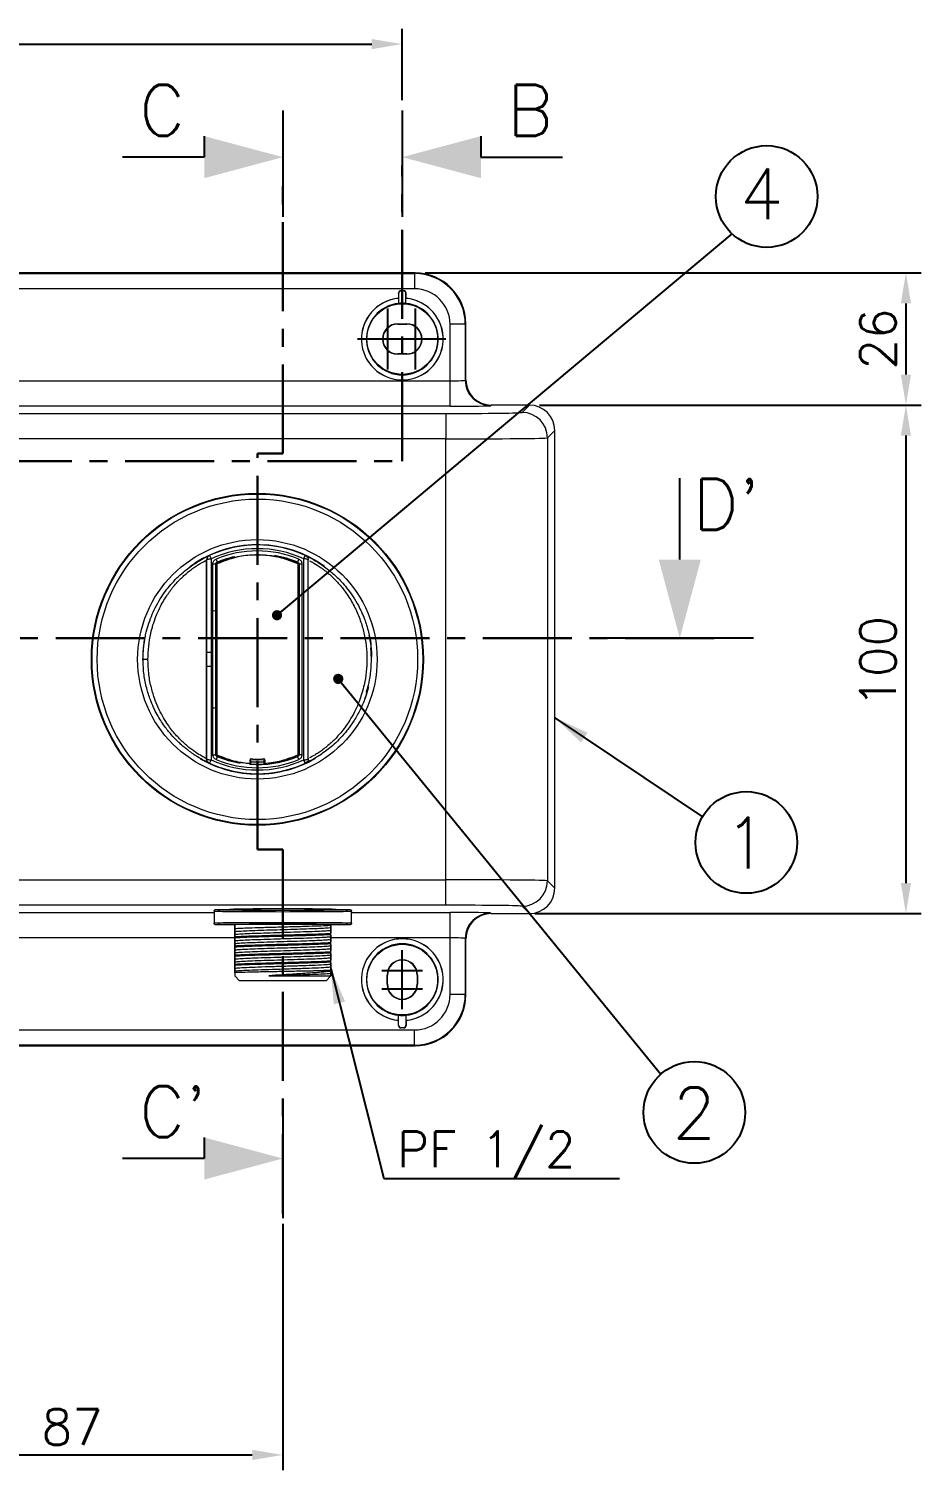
# Model space of a CAD drawing. Extents: x 14808 to 20058, y -13198 to -11680.
# Drawn here: x 18650.9 to 18738.7, y -12951.8 to -12810 of the extents above; entities that cross this region are included whole.
import ezdxf

# ---------------------------------------------------------------- set-up
doc = ezdxf.new("R2010")
doc.units = 0
doc.header["$LTSCALE"] = 7
doc.header["$MEASUREMENT"] = 0
doc.linetypes.add('CENTER', pattern=[2, 1.25, -0.25, 0.25, -0.25])
doc.linetypes.add('PHANTOM', pattern=[2.5, 1.25, -0.25, 0.25, -0.25, 0.25, -0.25])
doc.layers.get('0').update_dxf_attribs({"color": 2, "linetype": 'CONTINUOUS'})
for name, color, linetype in [('CL', 1, 'CENTER'), ('D', 2, 'CONTINUOUS'), ('DWG', 7, 'CONTINUOUS'), ('TXT', 4, 'CONTINUOUS')]:
    doc.layers.add(name, color=color, linetype=linetype)
doc.styles.add('GHS', font='romans', dxfattribs={"bigfont": 'ghs'})
doc.dimstyles.new('STANDARD$7', dxfattribs={"dimtxt": 3.5, "dimasz": 3, "dimexe": 1, "dimexo": 0.0625, "dimgap": 1, "dimtad": 1, "dimdec": 4, "dimzin": 0, "dimdsep": 46, "dimtxsty": 'GHS', "dimcen": 1, "dimclrt": 2, "dimadec": 0, "dimazin": 0, "dimtfac": 1, "dimtdec": 4, "dimtofl": 0, "dimtmove": 0, "dimatfit": 3, "dimfxl": 1, "dimtolj": 1, "dimtzin": 0, "dimarcsym": 0})

# ---------------------------------------------------------------- blocks, each defined once
blk = doc.blocks.new('A$C28CA061E')
at = {"color": 7, "linetype": 'Continuous', "lineweight": 15}
for p, q in [((105.625, 40.481), (70.149, 40.481)), ((70.157, 40.454), (105.599, 40.454)), ((105.599, 40.454), (105.625, 40.481)), ((105.599, 40.454), (105.599, 39.704)), ((105.599, 39.704), (70.157, 39.704)), ((104.813, 39.481), (104.813, 39.234)), ((104.821, 39.472), (104.813, 39.481)), ((104.818, 39.231), (104.818, 38.984)), ((104.821, 38.981), (104.818, 38.984)), ((104.821, 39.472), (104.821, 38.981)), ((105.063, 39.606), (104.937, 39.606)), ((104.937, 39.606), (104.946, 39.597)), ((105.054, 39.597), (104.946, 39.597)), ((105.054, 39.597), (105.063, 39.606)), ((105.188, 39.481), (105.179, 39.472)), ((105.179, 38.981), (105.179, 39.472)), ((105.182, 38.984), (105.179, 38.981)), ((105.182, 38.984), (105.182, 39.231)), ((105.188, 39.234), (105.188, 39.481)), ((104.775, 37.981), (105.225, 37.981)), ((104.775, 37.963), (104.775, 37.981)), ((104.775, 37.963), (105.225, 37.963)), ((105.225, 37.963), (105.225, 37.981)), ((107.349, 35.178), (107.349, 37.955)), ((108.099, 37.955), (107.349, 37.955)), ((108.125, 37.981), (108.099, 37.955)), ((108.099, 37.955), (108.099, 35.204)), ((108.125, 35.231), (108.125, 37.981)), ((104.775, 36.498), (104.775, 36.481)), ((105.225, 36.498), (104.775, 36.498)), ((105.225, 36.481), (104.775, 36.481)), ((105.225, 36.498), (105.225, 36.481)), ((70.28, 35.178), (107.349, 35.178)), ((107.349, 33.929), (107.349, 35.178)), ((108.099, 35.204), (108.125, 35.231)), ((107.349, 33.929), (70.28, 33.929)), ((70.388, 33.571), (107.14, 33.571)), ((107.14, 33.571), (107.14, 32.322)), ((109.375, 33.981), (109.349, 33.954)), ((111.25, 33.981), (109.375, 33.981)), ((110.889, 33.62), (111.25, 33.981)), ((112.5, 32.731), (112.139, 32.37)), ((112.5, 10.231), (112.5, 32.731)), ((107.14, 32.322), (70.388, 32.322)), ((107.14, 10.64), (107.14, 32.322)), ((112.139, 32.37), (112.139, 10.591)), ((95.375, 26.362), (95.375, 16.599)), ((95.375, 26.362), (95.375, 16.599)), ((95.505, 26.582), (95.52, 26.589)), ((95.52, 26.589), (95.598, 26.422)), ((95.842, 26.41), (95.902, 26.265)), ((95.902, 26.265), (95.87, 26.245)), ((100.152, 26.422), (100.23, 26.589)), ((100.255, 26.567), (100.228, 26.59)), ((100.375, 16.599), (100.375, 26.362)), ((100.375, 16.599), (100.375, 26.362)), ((95.687, 23.858), (95.687, 26.178)), ((95.825, 23.844), (95.825, 26.149)), ((95.85, 16.797), (95.85, 26.165)), ((95.875, 26.17), (95.875, 16.791)), ((99.875, 16.791), (99.875, 26.17)), ((99.9, 26.165), (99.9, 16.797)), ((99.914, 26.199), (99.917, 26.194)), ((99.9, 17.555), (99.9, 25.407)), ((99.925, 25.407), (99.9, 25.407)), ((95.687, 19.104), (95.687, 23.858)), ((95.375, 21.149), (95.375, 21.813)), ((95.598, 21.817), (95.598, 21.145)), ((95.687, 16.784), (95.687, 19.104)), ((95.825, 16.812), (95.825, 19.118)), ((99.9, 17.555), (99.925, 17.555)), ((95.598, 16.54), (95.52, 16.372)), ((95.832, 16.783), (95.825, 16.813)), ((95.872, 16.715), (95.839, 16.757)), ((97.513, 16.363), (97.513, 16.535)), ((97.538, 16.343), (97.537, 16.343)), ((97.538, 16.541), (97.538, 16.343)), ((98.213, 16.343), (98.213, 16.541)), ((98.238, 16.535), (98.238, 16.363)), ((99.848, 16.696), (99.879, 16.716)), ((99.908, 16.551), (99.848, 16.696)), ((99.917, 16.767), (99.878, 16.715)), ((100.23, 16.372), (100.152, 16.54)), ((100.228, 16.372), (100.281, 16.417)), ((100.288, 16.409), (100.288, 16.41)), ((107.14, 9.39), (107.14, 10.64)), ((112.139, 10.591), (112.5, 10.231)), ((111.25, 8.981), (110.889, 9.342)), ((95.75, 9.102), (95.75, 8.502)), ((95.825, 9.177), (96.763, 9.177)), ((96.763, 9.192), (96.763, 9.177)), ((96.773, 9.167), (96.763, 9.177)), ((96.773, 9.167), (96.773, 9.192)), ((101.477, 9.192), (101.477, 9.167)), ((101.488, 9.177), (101.477, 9.167)), ((101.488, 9.177), (101.488, 9.192)), ((101.488, 9.177), (102.425, 9.177)), ((102.5, 8.502), (102.5, 9.102)), ((107.349, 7.783), (107.349, 9.033)), ((109.349, 9.007), (109.375, 8.981)), ((109.375, 8.981), (111.25, 8.981)), ((96.763, 8.427), (95.825, 8.427)), ((96.763, 8.427), (96.773, 8.437)), ((96.763, 8.427), (96.763, 5.915)), ((96.765, 7.953), (96.765, 8.091)), ((96.773, 8.247), (96.773, 8.437)), ((96.773, 7.797), (96.773, 7.847)), ((101.477, 8.437), (101.488, 8.427)), ((101.477, 8.437), (101.477, 8.407)), ((101.477, 8.007), (101.477, 7.957)), ((101.485, 8.301), (101.485, 8.163)), ((101.485, 7.851), (101.485, 7.713)), ((102.425, 8.427), (101.488, 8.427)), ((101.488, 5.915), (101.488, 8.427)), ((96.765, 7.503), (96.765, 7.641)), ((96.765, 7.053), (96.765, 7.191)), ((96.773, 7.347), (96.773, 7.397)), ((101.477, 7.557), (101.477, 7.507)), ((101.477, 7.107), (101.477, 7.057)), ((101.485, 7.401), (101.485, 7.263)), ((107.349, 5.007), (107.349, 7.783)), ((108.099, 7.757), (108.099, 5.007)), ((108.125, 7.731), (108.099, 7.757)), ((108.125, 4.981), (108.125, 7.731)), ((96.765, 6.603), (96.765, 6.741)), ((96.773, 6.897), (96.773, 6.947)), ((96.773, 6.447), (96.773, 6.497)), ((101.477, 6.657), (101.477, 6.607)), ((101.485, 6.951), (101.485, 6.813)), ((101.485, 6.501), (101.485, 6.363)), ((96.763, 5.915), (97, 5.677)), ((96.765, 6.153), (96.765, 6.291)), ((99.125, 5.677), (97, 5.677)), ((101.25, 5.677), (99.125, 5.677)), ((100.816, 6.177), (101.477, 6.177)), ((101.25, 5.677), (101.488, 5.915)), ((101.477, 6.207), (101.477, 6.177)), ((101.478, 6.139), (101.477, 6.177)), ((101.485, 6.051), (101.485, 5.925)), ((104.267, 5.956), (104.25, 5.956)), ((104.25, 5.506), (104.25, 5.956)), ((104.267, 5.506), (104.267, 5.956)), ((105.733, 5.956), (105.733, 5.506)), ((105.733, 5.956), (105.75, 5.956)), ((105.75, 5.956), (105.75, 5.506)), ((104.267, 5.506), (104.25, 5.506)), ((105.733, 5.506), (105.75, 5.506)), ((108.099, 5.007), (107.349, 5.007)), ((108.099, 5.007), (108.125, 4.981)), ((104.813, 3.481), (104.813, 3.727)), ((104.821, 3.98), (104.818, 3.978)), ((104.818, 3.731), (104.818, 3.978)), ((104.821, 3.489), (104.821, 3.98)), ((105.182, 3.978), (105.179, 3.98)), ((105.179, 3.98), (105.179, 3.489)), ((105.182, 3.978), (105.182, 3.731)), ((105.188, 3.727), (105.188, 3.481)), ((104.813, 3.481), (104.821, 3.489)), ((104.946, 3.364), (104.937, 3.356)), ((105.063, 3.356), (104.937, 3.356)), ((105.054, 3.364), (104.946, 3.364)), ((105.063, 3.356), (105.054, 3.364)), ((105.179, 3.489), (105.188, 3.481)), ((105.599, 2.507), (105.599, 3.257)), ((81.89, 2.481), (105.625, 2.481)), ((105.625, 2.481), (105.599, 2.507))]:
    blk.add_line(p, q, dxfattribs=at)
at = {"color": 8, "linetype": 'Continuous', "lineweight": 15}
for p, q in [((95.825, 26.149), (95.825, 26.149)), ((99.925, 26.149), (99.925, 26.149)), ((99.925, 26.149), (99.925, 26.149)), ((103.337, 20.132), (103.257, 19.841)), ((99.925, 16.812), (99.925, 16.812)), ((82.759, 10.64), (107.14, 10.64)), ((107.14, 9.39), (82.717, 9.39)), ((82.703, 9.033), (95.75, 9.033)), ((102.5, 9.033), (107.349, 9.033)), ((96.763, 7.783), (82.652, 7.783)), ((107.349, 7.783), (101.488, 7.783)), ((82.3, 3.257), (105.599, 3.257)), ((105.599, 2.507), (81.91, 2.507))]:
    blk.add_line(p, q, dxfattribs=at)
at = {"color": 7, "linetype": 'Continuous', "lineweight": 15, "flags": 128}
for points in [[(95.902, 26.265), (96.379, 26.435), (96.765, 26.535)], [(99.216, 26.479), (99.371, 26.435), (99.848, 26.265)], [(96.773, 16.424), (96.379, 16.527), (95.902, 16.696)], [(98.247, 16.47), (97.875, 16.456), (97.544, 16.467)]]:
    blk.add_lwpolyline(points, dxfattribs=at)
at = {"color": 8, "linetype": 'Continuous', "lineweight": 15, "flags": 128}
for points in [[(92.257, 21.188), (92.26, 21.834), (92.332, 22.442)], [(103.51, 21.689), (103.503, 21.835), (103.453, 22.306)], [(103.172, 19.545), (103.238, 19.738), (103.338, 20.083)], [(97.538, 16.404), (97.875, 16.393), (98.213, 16.404)]]:
    blk.add_lwpolyline(points, dxfattribs=at)
at = {"color": 7, "linetype": 'Continuous', "lineweight": 15}
for centre, radius in [((105, 37.231), 1.738), ((97.875, 21.481), 8.162), ((97.875, 21.481), 8.129), ((97.875, 21.481), 7.879), ((97.875, 21.481), 5.889), ((105, 5.731), 1.738)]:
    blk.add_circle(centre, radius, dxfattribs=at)
for centre, radius, start, end in [((105, 37.231), 2.013, 95.34587, 84.65413), ((105, 37.231), 2.008, 95.19469, 84.80531), ((105, 37.231), 1.763, 95.92142, 84.07858), ((105, 37.231), 1.759, 84.16827, 95.83173), ((104.775, 37.231), 0.75, 90, 270), ((104.775, 37.231), 0.733, 90, 270), ((105.225, 37.231), 0.75, 270, 90), ((105.225, 37.231), 0.733, 270, 90), ((109.349, 35.205), 1.25, 180.0115, 269.9885), ((110.889, 32.37), 1.25, 0.0115, 89.9885), ((97.875, 21.481), 5.625, 65.25354, 114.74654), ((95.625, 26.362), 0.25, 147.37327, 179.99996), ((97.875, 21.481), 5.441, 65.25354, 114.74654), ((97.875, 21.481), 5.332, 67.59277, 112.40731), ((95.875, 26.165), 0.025, 114.86612, 180), ((95.869, 26.139), 0.0324, 79.46519, 126.00573), ((95.829, 26.154), 0.0491, 19.92572, 43.44147), ((99.921, 26.154), 0.0491, 136.55853, 160.07428), ((99.881, 26.139), 0.0324, 53.99427, 100.53481), ((99.875, 26.165), 0.025, 0, 65.13388), ((95.723, 23.538), 0.322, 71.63109, 96.53589), ((95.546, 18.539), 3.278, 89.09696, 92.98791), ((95.546, 24.423), 3.278, 267.01209, 270.90304), ((95.723, 19.424), 0.322, 263.46411, 288.36891), ((95.625, 16.599), 0.25, 212.62673, 245.25346), ((97.875, 21.481), 5.625, 245.25346, 294.74646), ((97.875, 21.481), 5.441, 245.25346, 294.74646), ((95.723, 16.961), 0.181, 258.57968, 304.56504), ((97.875, 21.481), 5.332, 247.59269, 292.40723), ((95.869, 16.823), 0.0324, 233.99427, 280.53481), ((95.875, 16.797), 0.025, 180, 245.13388), ((95.829, 16.808), 0.0491, 316.55853, 340.07428), ((97.875, 21.481), 5.175, 265.75471, 292.40723), ((97.518, 16.566), 0.0313, 259.12801, 307.68213), ((97.305, 16.599), 0.261, 352.78692, 356.97899), ((98.445, 16.599), 0.261, 183.02101, 187.21308), ((98.232, 16.566), 0.0313, 232.31787, 280.87199), ((99.881, 16.823), 0.0324, 259.46519, 306.00573), ((99.921, 16.808), 0.0491, 199.92572, 223.44147), ((99.875, 16.797), 0.025, 294.86612, 0), ((110.889, 10.592), 1.25, 270.0115, 359.9885), ((109.349, 7.757), 1.25, 90.0115, 179.9885), ((105, 5.731), 2.013, 275.34587, 264.65413), ((105, 5.731), 2.008, 275.19469, 264.80531), ((105, 5.731), 1.763, 275.92142, 264.07858), ((105, 5.956), 0.75, 0, 180), ((105, 5.956), 0.733, 0, 180), ((105, 5.506), 0.75, 180, 0), ((105, 5.506), 0.733, 180, 0), ((105, 5.731), 1.759, 264.16827, 275.83173)]:
    blk.add_arc(centre, radius, start, end, dxfattribs=at)
at = {"color": 8, "linetype": 'Continuous', "lineweight": 15}
for radius, start, end in [(5.626, 55.74601, 126.16311), (5.639, 54.11438, 122.96188), (5.17, 102.58079, 112.64752), (5.17, 67.36324, 80.61705), (5.639, 168.47653, 180.06008), (5.626, 1.29928, 11.96994), (5.639, 240.12096, 270), (5.626, 241.63489, 270), (5.17, 247.35654, 260.52389), (5.626, 270, 300.61549), (5.639, 270, 300.18954), (5.17, 277.86783, 292.73718)]:
    blk.add_arc((97.875, 21.481), radius, start, end, dxfattribs=at)
at = {"color": 7, "linetype": 'Continuous', "lineweight": 15}
for centre, major_axis, ratio, start_param, end_param in [((105.599, 37.954), (1.768, 1.768), 0.999931, 5.497873, 7.068498), ((105.625, 37.981), (1.768, 1.768), 0.999829, 5.497873, 7.068498), ((105.599, 37.954), (1.238, 1.238), 0.999829, 5.497873, 7.068498), ((104.938, 39.481), (0.0884, -0.0884), 0.999695, 2.356347, 3.926839), ((101.792, 37.231), (4.278, 0), 0.661476, 0.784892, 0.786766), ((104.946, 39.472), (0.0884, -0.0884), 0.999695, 2.356347, 3.926839), ((105.054, 39.472), (-0.0884, -0.0884), 0.999695, 2.356347, 3.926839), ((105.062, 39.481), (-0.0884, -0.0884), 0.999695, 2.356347, 3.926839), ((108.208, 37.231), (4.278, 0), 0.661476, 2.354826, 2.356701), ((107.349, 35.205), (0.75, 0), 0.034909, 4.712389, 6.270095), ((109.375, 35.231), (-0.884, -0.884), 0.999829, 5.497873, 7.068498), ((107.14, 33.621), (3.75, 0), 0.013091, 4.712389, 6.270095), ((107.349, 33.955), (2, 0), 0.013091, 4.712389, 6.270095), ((111.25, 32.731), (0.884, 0.884), 0.999829, 5.497873, 7.068498), ((107.14, 32.371), (5, 0), 0.009818, 4.712389, 6.270095), ((107.14, 10.591), (5, 0), 0.009818, 0.01309, 1.570796), ((111.25, 10.231), (0.884, -0.884), 0.999829, 5.497873, 7.068498), ((107.14, 9.341), (3.75, 0), 0.013091, 0.01309, 1.570796), ((99.125, 9.102), (3.375, 0), 0.008533, 3.141593, 6.283185), ((99.125, 8.502), (3.375, 0), 0.008533, 0, 3.141593), ((99.125, 8.502), (3.375, 0), 0.008533, 2.782283, 3.141593), ((99.125, 9.177), (3.3, 0), 0.008727, 3.141394, 6.283384), ((99.125, 9.177), (2.625, 0), 0.013091, 1.570796, 3.141593), ((99.125, 9.177), (2.625, 0), 0.008727, 3.601425, 5.823353), ((99.125, 9.177), (2.625, 0), 0.013091, 0, 1.570796), ((99.125, 9.102), (3.375, 0), 0.008533, 5.923876, 6.283185), ((107.349, 9.007), (2, 0), 0.013091, 0.01309, 1.570796), ((109.375, 7.731), (0.884, -0.884), 0.999829, 2.35628, 3.926905), ((99.125, 8.427), (3.3, 0), 0.008727, 6.282987, 9.424976), ((99.125, 8.427), (2.625, 0), 0.008727, 0.459832, 2.681761), ((107.349, 7.757), (0.75, 0), 0.034909, 0.01309, 1.570796), ((105.599, 5.007), (1.768, -1.768), 0.999931, 5.497873, 7.068498), ((105.599, 5.007), (1.238, -1.238), 0.999829, 5.497873, 7.068498), ((105.625, 4.981), (1.768, -1.768), 0.999829, 5.497873, 7.068498), ((101.792, 5.731), (4.278, 0), 0.661476, 5.496419, 5.498294), ((108.208, 5.731), (4.278, 0), 0.661476, 3.926484, 3.928359), ((104.938, 3.481), (0.0884, 0.0884), 0.999695, 2.356347, 3.926839), ((104.946, 3.489), (0.0884, 0.0884), 0.999695, 2.356347, 3.926839), ((105.054, 3.489), (-0.0884, 0.0884), 0.999695, 2.356347, 3.926839), ((105.062, 3.481), (-0.0884, 0.0884), 0.999695, 2.356347, 3.926839)]:
    blk.add_ellipse(centre, major_axis=major_axis, ratio=ratio, start_param=start_param, end_param=end_param, dxfattribs=at)
for points, knots in [([(92.25, 21.481), (92.253, 21.616), (92.258, 21.871), (92.297, 22.23), (92.348, 22.54), (92.423, 22.881), (92.534, 23.266), (92.701, 23.704), (92.911, 24.141), (93.154, 24.551), (93.416, 24.918), (93.696, 25.254), (93.996, 25.562), (94.388, 25.906), (94.826, 26.218), (95.162, 26.411), (95.356, 26.511), (95.418, 26.541), (95.449, 26.556)], [0, 0, 0, 0, 0.054702, 0.103217, 0.145543, 0.181681, 0.244502, 0.307634, 0.371182, 0.440853, 0.501729, 0.556883, 0.624061, 0.687782, 0.795186, 0.898263, 0.9492, 1, 1, 1, 1]), ([(92.49, 21.481), (92.516, 21.91), (92.55, 22.482), (92.739, 23.177), (92.884, 23.596), (93.1, 24.084), (93.386, 24.584), (93.692, 24.997), (93.935, 25.276), (94.124, 25.47), (94.399, 25.726), (94.681, 25.945), (94.936, 26.115), (95.1, 26.214), (95.227, 26.286), (95.344, 26.347), (95.363, 26.356), (95.375, 26.362)], [0, 0, 0, 0, 0.170473, 0.227306, 0.286491, 0.347125, 0.440099, 0.517482, 0.557439, 0.596883, 0.636044, 0.729193, 0.776972, 0.825982, 0.871381, 0.918166, 1, 1, 1, 1]), ([(95.375, 26.362), (95.378, 26.369), (95.384, 26.384), (95.434, 26.403), (95.507, 26.417), (95.567, 26.42), (95.598, 26.422)], [0, 0, 0, 0, 0.241473, 0.499996, 0.745672, 1, 1, 1, 1]), ([(95.375, 21.813), (95.375, 22.164), (95.375, 22.867), (95.375, 23.979), (95.375, 25.149), (95.375, 25.958), (95.375, 26.362)], [0, 0, 0, 0, 0.229295, 0.458557, 0.729296, 1, 1, 1, 1]), ([(95.414, 26.497), (95.429, 26.516), (95.457, 26.554), (95.499, 26.578), (95.52, 26.589)], [0, 0, 0, 0, 0.5, 1, 1, 1, 1]), ([(95.598, 26.422), (95.598, 25.672), (95.598, 24.154), (95.598, 22.602), (95.598, 21.817)], [0, 0, 0, 0, 0.494031, 1, 1, 1, 1]), ([(95.687, 26.178), (95.689, 26.203), (95.693, 26.252), (95.727, 26.32), (95.777, 26.376), (95.821, 26.399), (95.842, 26.41)], [0, 0, 0, 0, 0.257037, 0.508526, 0.755543, 1, 1, 1, 1]), ([(95.825, 26.149), (95.826, 26.161), (95.828, 26.185), (95.844, 26.219), (95.869, 26.248), (95.891, 26.259), (95.902, 26.265)], [0, 0, 0, 0, 0.257291, 0.509462, 0.756422, 1, 1, 1, 1]), ([(95.864, 26.187), (96.177, 26.31), (96.73, 26.528), (97.589, 26.643), (98.374, 26.625), (99.156, 26.484), (99.64, 26.287), (99.886, 26.187)], [0, 0, 0, 0, 0.242727, 0.429461, 0.621666, 0.808156, 1, 1, 1, 1]), ([(99.875, 26.17), (99.638, 26.267), (99.156, 26.464), (98.386, 26.605), (97.599, 26.624), (96.743, 26.512), (96.186, 26.293), (95.875, 26.17)], [0, 0, 0, 0, 0.186513, 0.378345, 0.565051, 0.757256, 1, 1, 1, 1]), ([(99.848, 26.265), (99.859, 26.259), (99.881, 26.248), (99.906, 26.219), (99.922, 26.185), (99.924, 26.161), (99.925, 26.149)], [0, 0, 0, 0, 0.243599, 0.490555, 0.742732, 1, 1, 1, 1]), ([(99.908, 26.41), (99.929, 26.399), (99.973, 26.376), (100.023, 26.32), (100.057, 26.252), (100.061, 26.203), (100.063, 26.178)], [0, 0, 0, 0, 0.244636, 0.491428, 0.742846, 1, 1, 1, 1]), ([(100.152, 16.54), (100.152, 17.342), (100.152, 18.966), (100.153, 21.472), (100.152, 23.982), (100.152, 25.615), (100.152, 26.422)], [0, 0, 0, 0, 0.246314, 0.498612, 0.75232, 1, 1, 1, 1]), ([(100.375, 26.362), (100.372, 26.369), (100.366, 26.384), (100.316, 26.403), (100.243, 26.417), (100.182, 26.42), (100.152, 26.422)], [0, 0, 0, 0, 0.240876, 0.493241, 0.749862, 1, 1, 1, 1]), ([(100.23, 26.589), (100.233, 26.588), (100.24, 26.584), (100.318, 26.548), (100.52, 26.45), (100.855, 26.258), (101.174, 26.04), (101.415, 25.855), (101.645, 25.658), (101.86, 25.455), (102.09, 25.211), (102.337, 24.914), (102.598, 24.548), (102.82, 24.173), (103.003, 23.802), (103.137, 23.479), (103.251, 23.147), (103.361, 22.744), (103.446, 22.36), (103.46, 22.089), (103.464, 22.01)], [0, 0, 0, 0, 0.043942, 0.087906, 0.187755, 0.289293, 0.341665, 0.395277, 0.436733, 0.479554, 0.524021, 0.578447, 0.638422, 0.706084, 0.75246, 0.802904, 0.845093, 0.891997, 0.968955, 1, 1, 1, 1]), ([(100.336, 26.497), (100.347, 26.476), (100.37, 26.434), (100.373, 26.386), (100.375, 26.362)], [0, 0, 0, 0, 0.5, 1, 1, 1, 1]), ([(100.375, 16.599), (100.375, 16.952), (100.375, 17.656), (100.375, 18.695), (100.375, 19.672), (100.375, 20.585), (100.375, 21.463), (100.375, 22.335), (100.375, 23.242), (100.375, 24.225), (100.375, 25.282), (100.375, 26.002), (100.375, 26.362)], [0, 0, 0, 0, 0.110034, 0.219991, 0.319775, 0.409174, 0.498613, 0.58671, 0.674767, 0.775108, 0.887513, 1, 1, 1, 1]), ([(95.687, 26.178), (95.695, 26.178), (95.712, 26.178), (95.738, 26.177), (95.763, 26.174), (95.786, 26.17), (95.804, 26.166), (95.82, 26.159), (95.823, 26.153), (95.825, 26.149)], [0, 0, 0, 0, 0.119094, 0.245404, 0.376585, 0.509661, 0.64139, 0.76872, 1, 1, 1, 1]), ([(99.925, 26.149), (99.927, 26.153), (99.93, 26.159), (99.946, 26.166), (99.964, 26.17), (99.987, 26.174), (100.012, 26.177), (100.038, 26.178), (100.055, 26.178), (100.063, 26.178)], [0, 0, 0, 0, 0.23128, 0.35861, 0.490339, 0.623415, 0.754596, 0.880906, 1, 1, 1, 1]), ([(99.925, 26.149), (99.925, 25.828), (99.925, 25.184), (99.925, 24.162), (99.925, 23.088), (99.925, 22.222), (99.925, 21.613), (99.925, 21.262), (99.925, 20.911), (99.925, 20.561), (99.925, 20.153), (99.925, 19.378), (99.925, 18.239), (99.925, 17.288), (99.925, 16.812)], [0, 0, 0, 0, 0.104875, 0.209744, 0.329261, 0.448776, 0.486015, 0.523237, 0.56045, 0.597668, 0.634899, 0.690483, 0.845183, 1, 1, 1, 1]), ([(100.063, 26.178), (100.063, 25.951), (100.063, 25.497), (100.063, 24.806), (100.063, 24.107), (100.063, 23.4), (100.063, 22.686), (100.063, 21.618), (100.063, 20.208), (100.063, 18.473), (100.063, 17.344), (100.063, 16.784)], [0, 0, 0, 0, 0.073472, 0.147476, 0.222013, 0.297084, 0.372689, 0.44883, 0.635191, 0.818909, 1, 1, 1, 1]), ([(95.825, 23.844), (95.825, 23.553), (95.825, 22.728), (95.825, 21.344), (95.825, 20.153), (95.825, 19.509), (95.825, 19.411)], [0, 0, 0, 0, 0.197997, 0.56088, 0.933506, 1, 1, 1, 1]), ([(103.238, 19.86), (103.272, 19.975), (103.359, 20.266), (103.444, 20.778), (103.497, 21.382), (103.467, 21.803), (103.453, 22.009)], [0, 0, 0, 0, 0.165407, 0.418352, 0.714826, 1, 1, 1, 1]), ([(92.49, 21.481), (92.46, 21.481), (92.396, 21.481), (92.316, 21.481), (92.26, 21.481), (92.253, 21.481), (92.25, 21.481)], [0, 0, 0, 0, 0.240599, 0.5, 0.759401, 1, 1, 1, 1]), ([(95.505, 16.379), (95.492, 16.386), (95.449, 16.405), (95.274, 16.49), (94.934, 16.679), (94.587, 16.911), (94.316, 17.123), (94.143, 17.27), (93.914, 17.482), (93.625, 17.784), (93.275, 18.225), (92.916, 18.791), (92.625, 19.421), (92.417, 20.077), (92.279, 20.745), (92.26, 21.223), (92.25, 21.481)], [0, 0, 0, 0, 0.039656, 0.127454, 0.216944, 0.311003, 0.343856, 0.377376, 0.411737, 0.477605, 0.548509, 0.635456, 0.738025, 0.815613, 0.900844, 1, 1, 1, 1]), ([(95.375, 16.599), (95.372, 16.601), (95.367, 16.603), (95.324, 16.625), (95.251, 16.663), (95.107, 16.742), (94.902, 16.866), (94.655, 17.039), (94.477, 17.177), (94.31, 17.319), (94.158, 17.459), (93.988, 17.63), (93.802, 17.835), (93.606, 18.08), (93.403, 18.366), (93.195, 18.708), (92.988, 19.118), (92.793, 19.603), (92.63, 20.167), (92.513, 20.805), (92.498, 21.251), (92.49, 21.481)], [0, 0, 0, 0, 0.037962, 0.075542, 0.117871, 0.159096, 0.247587, 0.290432, 0.332652, 0.364341, 0.396059, 0.427931, 0.470763, 0.514214, 0.558551, 0.614173, 0.675442, 0.742397, 0.822436, 0.908743, 1, 1, 1, 1]), ([(95.375, 16.599), (95.375, 17.006), (95.375, 17.819), (95.375, 18.991), (95.375, 20.102), (95.375, 20.8), (95.375, 21.149)], [0, 0, 0, 0, 0.272158, 0.544329, 0.772162, 1, 1, 1, 1]), ([(95.598, 21.145), (95.598, 20.359), (95.598, 18.808), (95.598, 17.29), (95.598, 16.54)], [0, 0, 0, 0, 0.5059701, 1, 1, 1, 1]), ([(103.25, 19.854), (103.217, 19.74), (103.125, 19.422), (102.903, 18.938), (102.609, 18.424), (102.291, 17.985), (101.971, 17.616), (101.563, 17.219), (101.079, 16.842), (100.609, 16.558), (100.291, 16.4), (100.25, 16.381), (100.23, 16.372)], [0, 0, 0, 0, 0.05532, 0.154179, 0.248304, 0.332907, 0.411769, 0.485857, 0.621632, 0.74963, 0.875127, 1, 1, 1, 1]), ([(95.375, 16.599), (95.378, 16.592), (95.384, 16.578), (95.434, 16.559), (95.507, 16.545), (95.568, 16.541), (95.598, 16.54)], [0, 0, 0, 0, 0.2408762, 0.4932408, 0.7498629, 1, 1, 1, 1]), ([(95.414, 16.465), (95.403, 16.486), (95.38, 16.528), (95.377, 16.575), (95.375, 16.599)], [0, 0, 0, 0, 0.499998, 1, 1, 1, 1]), ([(95.842, 16.551), (95.821, 16.562), (95.777, 16.585), (95.727, 16.641), (95.693, 16.709), (95.689, 16.759), (95.687, 16.784)], [0, 0, 0, 0, 0.244636, 0.491428, 0.742846, 1, 1, 1, 1]), ([(95.902, 16.696), (95.891, 16.702), (95.869, 16.714), (95.844, 16.743), (95.828, 16.776), (95.826, 16.8), (95.825, 16.812)], [0, 0, 0, 0, 0.243599, 0.490555, 0.742732, 1, 1, 1, 1]), ([(97.537, 16.343), (97.297, 16.369), (96.719, 16.432), (96.18, 16.648), (95.864, 16.774)], [0, 0, 0, 0, 0.415, 1, 1, 1, 1]), ([(95.875, 16.791), (96.189, 16.665), (96.717, 16.454), (97.283, 16.39), (97.513, 16.363)], [0, 0, 0, 0, 0.593964, 1, 1, 1, 1]), ([(97.566, 16.585), (97.562, 16.585), (97.552, 16.585), (97.536, 16.579), (97.523, 16.568), (97.514, 16.553), (97.513, 16.541), (97.513, 16.535)], [0, 0, 0, 0, 0.157274, 0.361917, 0.572517, 0.786283, 1, 1, 1, 1]), ([(97.513, 16.363), (97.513, 16.363), (97.515, 16.361), (97.52, 16.355), (97.528, 16.348), (97.534, 16.344), (97.536, 16.343), (97.537, 16.343)], [0, 0, 0, 0, 0.011788, 0.240773, 0.576364, 0.811627, 1, 1, 1, 1]), ([(97.538, 16.541), (97.538, 16.544), (97.538, 16.55), (97.543, 16.558), (97.549, 16.563), (97.557, 16.566), (97.562, 16.566), (97.564, 16.566)], [0, 0, 0, 0, 0.221649, 0.439942, 0.649668, 0.848657, 1, 1, 1, 1]), ([(98.238, 16.535), (98.237, 16.541), (98.236, 16.552), (98.228, 16.566), (98.216, 16.578), (98.201, 16.585), (98.19, 16.585), (98.184, 16.585)], [0, 0, 0, 0, 0.198571, 0.403847, 0.60393, 0.801952, 1, 1, 1, 1]), ([(98.213, 16.541), (98.212, 16.544), (98.212, 16.549), (98.208, 16.557), (98.202, 16.562), (98.194, 16.566), (98.189, 16.566), (98.186, 16.566)], [0, 0, 0, 0, 0.20601, 0.41605, 0.616048, 0.809323, 1, 1, 1, 1]), ([(99.886, 16.774), (99.62, 16.665), (99.084, 16.445), (98.506, 16.377), (98.213, 16.343)], [0, 0, 0, 0, 0.494332, 1, 1, 1, 1]), ([(98.238, 16.363), (98.519, 16.398), (99.085, 16.467), (99.611, 16.683), (99.875, 16.791)], [0, 0, 0, 0, 0.498098, 1, 1, 1, 1]), ([(99.925, 16.812), (99.924, 16.8), (99.922, 16.776), (99.906, 16.743), (99.881, 16.714), (99.859, 16.702), (99.848, 16.696)], [0, 0, 0, 0, 0.257291, 0.509462, 0.756422, 1, 1, 1, 1]), ([(99.925, 16.813), (99.924, 16.801), (99.922, 16.776), (99.91, 16.754), (99.904, 16.742)], [0, 0, 0, 0, 0.4893025, 1, 1, 1, 1]), ([(100.063, 16.784), (100.061, 16.759), (100.057, 16.709), (100.023, 16.641), (99.973, 16.585), (99.929, 16.562), (99.908, 16.551)], [0, 0, 0, 0, 0.257037, 0.508526, 0.755543, 1, 1, 1, 1]), ([(100.063, 16.784), (100.055, 16.784), (100.038, 16.783), (100.012, 16.785), (99.987, 16.787), (99.964, 16.791), (99.946, 16.796), (99.93, 16.803), (99.927, 16.808), (99.925, 16.812)], [0, 0, 0, 0, 0.119094, 0.245404, 0.376585, 0.509661, 0.64139, 0.76872, 1, 1, 1, 1]), ([(100.152, 16.54), (100.183, 16.541), (100.243, 16.545), (100.316, 16.559), (100.366, 16.578), (100.372, 16.592), (100.375, 16.599)], [0, 0, 0, 0, 0.254329, 0.500004, 0.758527, 1, 1, 1, 1]), ([(100.336, 16.465), (100.321, 16.445), (100.293, 16.407), (100.251, 16.384), (100.23, 16.372)], [0, 0, 0, 0, 0.5, 1, 1, 1, 1]), ([(95.75, 9.102), (95.75, 9.104), (95.75, 9.11), (95.752, 9.124), (95.76, 9.143), (95.777, 9.162), (95.8, 9.175), (95.817, 9.176), (95.825, 9.177)], [0, 0, 0, 0, 0.056562, 0.141428, 0.356079, 0.570722, 0.785361, 1, 1, 1, 1]), ([(102.425, 9.177), (102.433, 9.176), (102.45, 9.175), (102.473, 9.162), (102.49, 9.143), (102.498, 9.124), (102.5, 9.11), (102.5, 9.104), (102.5, 9.102)], [0, 0, 0, 0, 0.214639, 0.429278, 0.643921, 0.858572, 0.943438, 1, 1, 1, 1]), ([(95.825, 8.427), (95.817, 8.428), (95.8, 8.43), (95.777, 8.443), (95.76, 8.462), (95.752, 8.481), (95.75, 8.494), (95.75, 8.5), (95.75, 8.502)], [0, 0, 0, 0, 0.214639, 0.429278, 0.643921, 0.858572, 0.943438, 1, 1, 1, 1]), ([(96.765, 8.091), (96.793, 8.096), (96.858, 8.108), (97.144, 8.126), (97.599, 8.147), (98.178, 8.167), (98.83, 8.187), (99.508, 8.207), (100.152, 8.228), (100.719, 8.247), (101.129, 8.267), (101.393, 8.285), (101.455, 8.295), (101.485, 8.301)], [0, 0, 0, 0, 0.073755, 0.169806, 0.266223, 0.361848, 0.458519, 0.553953, 0.650681, 0.746166, 0.842754, 0.921516, 1, 1, 1, 1]), ([(96.765, 8.091), (96.766, 8.102), (96.767, 8.124), (96.77, 8.179), (96.772, 8.225), (96.773, 8.247)], [0, 0, 0, 0, 0.367736, 0.683883, 1, 1, 1, 1]), ([(96.765, 7.953), (96.793, 7.958), (96.858, 7.97), (97.144, 7.989), (97.599, 8.009), (98.178, 8.029), (98.83, 8.05), (99.508, 8.069), (100.152, 8.09), (100.719, 8.11), (101.129, 8.129), (101.393, 8.147), (101.455, 8.158), (101.485, 8.163)], [0, 0, 0, 0, 0.073755, 0.169806, 0.266223, 0.361848, 0.458519, 0.553953, 0.650681, 0.746166, 0.842754, 0.921516, 1, 1, 1, 1]), ([(96.773, 7.847), (96.772, 7.862), (96.771, 7.895), (96.768, 7.937), (96.766, 7.947), (96.765, 7.953)], [0, 0, 0, 0, 0.248674, 0.567214, 1, 1, 1, 1]), ([(96.765, 7.641), (96.807, 7.648), (96.891, 7.661), (97.25, 7.682), (97.74, 7.702), (98.343, 7.722), (99.007, 7.743), (99.681, 7.762), (100.31, 7.783), (100.847, 7.803), (101.203, 7.821), (101.412, 7.837), (101.461, 7.846), (101.485, 7.851)], [0, 0, 0, 0, 0.09845, 0.194972, 0.290874, 0.387008, 0.483375, 0.579055, 0.675706, 0.77116, 0.867898, 0.93383, 1, 1, 1, 1]), ([(96.765, 7.641), (96.766, 7.652), (96.767, 7.674), (96.77, 7.729), (96.772, 7.775), (96.773, 7.797)], [0, 0, 0, 0, 0.367736, 0.683883, 1, 1, 1, 1]), ([(96.773, 8.247), (96.866, 8.253), (97.051, 8.263), (97.493, 8.28), (98.077, 8.298), (98.799, 8.319), (99.548, 8.338), (100.262, 8.359), (100.886, 8.379), (101.274, 8.395), (101.434, 8.404), (101.477, 8.407)], [0, 0, 0, 0, 0.095837, 0.191228, 0.317578, 0.44531, 0.571409, 0.699216, 0.825382, 0.953004, 1, 1, 1, 1]), ([(96.773, 7.847), (96.866, 7.853), (97.051, 7.863), (97.493, 7.88), (98.077, 7.898), (98.799, 7.919), (99.548, 7.938), (100.262, 7.959), (100.886, 7.979), (101.274, 7.995), (101.434, 8.004), (101.477, 8.007)], [0, 0, 0, 0, 0.095837, 0.191228, 0.317578, 0.44531, 0.571409, 0.699216, 0.825382, 0.953004, 1, 1, 1, 1]), ([(96.773, 7.797), (96.884, 7.803), (97.105, 7.816), (97.622, 7.834), (98.259, 7.853), (98.995, 7.874), (99.74, 7.894), (100.436, 7.914), (101.029, 7.934), (101.341, 7.949), (101.465, 7.956), (101.477, 7.957)], [0, 0, 0, 0, 0.112487, 0.223866, 0.350907, 0.478256, 0.604698, 0.732421, 0.858563, 0.986402, 1, 1, 1, 1]), ([(101.477, 8.407), (101.477, 8.404), (101.478, 8.382), (101.481, 8.328), (101.484, 8.312), (101.485, 8.301)], [0, 0, 0, 0, 0.043096, 0.3617072, 1, 1, 1, 1]), ([(101.485, 8.163), (101.484, 8.152), (101.483, 8.13), (101.48, 8.075), (101.478, 8.03), (101.477, 8.007)], [0, 0, 0, 0, 0.367736, 0.683883, 1, 1, 1, 1]), ([(101.477, 7.957), (101.478, 7.942), (101.479, 7.91), (101.482, 7.867), (101.484, 7.857), (101.485, 7.851)], [0, 0, 0, 0, 0.2486739, 0.5672144, 1, 1, 1, 1]), ([(102.5, 8.502), (102.5, 8.5), (102.5, 8.494), (102.498, 8.481), (102.49, 8.462), (102.473, 8.443), (102.45, 8.43), (102.433, 8.428), (102.425, 8.427)], [0, 0, 0, 0, 0.056562, 0.141428, 0.356079, 0.570722, 0.785361, 1, 1, 1, 1]), ([(96.765, 7.503), (96.807, 7.51), (96.891, 7.524), (97.25, 7.544), (97.74, 7.564), (98.343, 7.585), (99.007, 7.605), (99.681, 7.625), (100.31, 7.646), (100.847, 7.665), (101.203, 7.684), (101.412, 7.7), (101.461, 7.709), (101.485, 7.713)], [0, 0, 0, 0, 0.0984505, 0.1949725, 0.2908739, 0.3870078, 0.4833746, 0.5790553, 0.6757058, 0.7711597, 0.8678976, 0.9338298, 1, 1, 1, 1]), ([(96.773, 7.397), (96.772, 7.412), (96.771, 7.445), (96.768, 7.487), (96.766, 7.497), (96.765, 7.503)], [0, 0, 0, 0, 0.248674, 0.567214, 1, 1, 1, 1]), ([(96.765, 7.191), (96.814, 7.198), (96.914, 7.213), (97.34, 7.236), (97.888, 7.257), (98.512, 7.278), (99.184, 7.297), (99.851, 7.318), (100.461, 7.338), (100.973, 7.358), (101.352, 7.38), (101.441, 7.394), (101.485, 7.401)], [0, 0, 0, 0, 0.1094531, 0.220109, 0.3156713, 0.4122858, 0.5081669, 0.6044229, 0.7007787, 0.7965651, 0.8988073, 1, 1, 1, 1]), ([(96.765, 7.191), (96.766, 7.202), (96.767, 7.224), (96.77, 7.279), (96.772, 7.325), (96.773, 7.347)], [0, 0, 0, 0, 0.367736, 0.683883, 1, 1, 1, 1]), ([(96.765, 7.053), (96.814, 7.061), (96.914, 7.076), (97.34, 7.099), (97.888, 7.119), (98.512, 7.14), (99.184, 7.16), (99.851, 7.18), (100.461, 7.201), (100.973, 7.221), (101.352, 7.242), (101.441, 7.256), (101.485, 7.263)], [0, 0, 0, 0, 0.1094531, 0.220109, 0.3156713, 0.4122858, 0.5081669, 0.6044229, 0.7007787, 0.7965651, 0.8988073, 1, 1, 1, 1]), ([(96.773, 7.397), (96.884, 7.403), (97.105, 7.416), (97.622, 7.434), (98.259, 7.453), (98.995, 7.474), (99.74, 7.494), (100.436, 7.514), (101.029, 7.534), (101.341, 7.549), (101.465, 7.556), (101.477, 7.557)], [0, 0, 0, 0, 0.112487, 0.223866, 0.350907, 0.478256, 0.604698, 0.732421, 0.858563, 0.986402, 1, 1, 1, 1]), ([(96.773, 7.347), (96.904, 7.354), (97.163, 7.368), (97.76, 7.388), (98.446, 7.409), (99.19, 7.429), (99.929, 7.449), (100.601, 7.469), (101.14, 7.488), (101.371, 7.501), (101.477, 7.507)], [0, 0, 0, 0, 0.130306, 0.256542, 0.384168, 0.510825, 0.637977, 0.765262, 0.891794, 1, 1, 1, 1]), ([(96.773, 6.947), (96.904, 6.954), (97.163, 6.968), (97.76, 6.988), (98.446, 7.009), (99.19, 7.029), (99.929, 7.049), (100.601, 7.069), (101.14, 7.088), (101.371, 7.101), (101.477, 7.107)], [0, 0, 0, 0, 0.130306, 0.256542, 0.384168, 0.510825, 0.637977, 0.765262, 0.891794, 1, 1, 1, 1]), ([(101.485, 7.713), (101.484, 7.702), (101.483, 7.68), (101.48, 7.625), (101.478, 7.58), (101.477, 7.557)], [0, 0, 0, 0, 0.367736, 0.683883, 1, 1, 1, 1]), ([(101.477, 7.507), (101.478, 7.492), (101.479, 7.46), (101.482, 7.417), (101.484, 7.407), (101.485, 7.401)], [0, 0, 0, 0, 0.248674, 0.567214, 1, 1, 1, 1]), ([(101.485, 7.263), (101.484, 7.252), (101.483, 7.23), (101.48, 7.175), (101.478, 7.13), (101.477, 7.107)], [0, 0, 0, 0, 0.3677364, 0.6838825, 1, 1, 1, 1]), ([(96.773, 6.947), (96.772, 6.962), (96.771, 6.995), (96.768, 7.037), (96.766, 7.047), (96.765, 7.053)], [0, 0, 0, 0, 0.248674, 0.567214, 1, 1, 1, 1]), ([(96.765, 6.741), (96.783, 6.745), (96.834, 6.755), (97.065, 6.772), (97.488, 6.793), (98.045, 6.812), (98.684, 6.833), (99.361, 6.853), (100.017, 6.873), (100.605, 6.893), (101.072, 6.914), (101.381, 6.933), (101.453, 6.945), (101.485, 6.951)], [0, 0, 0, 0, 0.0531525, 0.1487961, 0.2454681, 0.3409127, 0.4376492, 0.5331355, 0.6297393, 0.7255075, 0.8217826, 0.9180245, 1, 1, 1, 1]), ([(96.765, 6.741), (96.766, 6.752), (96.767, 6.774), (96.77, 6.829), (96.772, 6.875), (96.773, 6.897)], [0, 0, 0, 0, 0.367736, 0.683883, 1, 1, 1, 1]), ([(96.765, 6.603), (96.783, 6.607), (96.834, 6.617), (97.065, 6.634), (97.488, 6.655), (98.045, 6.675), (98.684, 6.696), (99.361, 6.715), (100.017, 6.736), (100.605, 6.756), (101.072, 6.776), (101.381, 6.795), (101.453, 6.808), (101.485, 6.813)], [0, 0, 0, 0, 0.0531525, 0.1487961, 0.2454681, 0.3409127, 0.4376492, 0.5331355, 0.6297393, 0.7255075, 0.8217826, 0.9180245, 1, 1, 1, 1]), ([(96.773, 6.497), (96.772, 6.512), (96.771, 6.545), (96.768, 6.587), (96.766, 6.597), (96.765, 6.603)], [0, 0, 0, 0, 0.2486739, 0.5672144, 1, 1, 1, 1]), ([(96.765, 6.291), (96.809, 6.298), (96.902, 6.312), (97.312, 6.335), (97.897, 6.357), (98.607, 6.381), (99.369, 6.403), (100.106, 6.426), (100.775, 6.449), (101.305, 6.475), (101.425, 6.492), (101.485, 6.501)], [0, 0, 0, 0, 0.101686, 0.210398, 0.318025, 0.42676, 0.534365, 0.643122, 0.750707, 0.875975, 1, 1, 1, 1]), ([(96.765, 6.291), (96.766, 6.302), (96.767, 6.324), (96.77, 6.379), (96.772, 6.425), (96.773, 6.447)], [0, 0, 0, 0, 0.3677364, 0.6838825, 1, 1, 1, 1]), ([(96.773, 6.897), (96.922, 6.905), (97.22, 6.921), (97.899, 6.942), (98.637, 6.964), (99.386, 6.984), (100.08, 7.004), (100.671, 7.022), (101.152, 7.039), (101.369, 7.051), (101.477, 7.057)], [0, 0, 0, 0, 0.145571, 0.289404, 0.417268, 0.543479, 0.671167, 0.780506, 0.889748, 1, 1, 1, 1]), ([(96.773, 6.497), (96.922, 6.505), (97.22, 6.521), (97.899, 6.542), (98.637, 6.564), (99.386, 6.584), (100.08, 6.604), (100.671, 6.622), (101.152, 6.639), (101.369, 6.651), (101.477, 6.657)], [0, 0, 0, 0, 0.145571, 0.289404, 0.417268, 0.543479, 0.671167, 0.780506, 0.889748, 1, 1, 1, 1]), ([(96.773, 6.447), (96.904, 6.454), (97.166, 6.469), (97.794, 6.489), (98.551, 6.512), (99.395, 6.534), (100.21, 6.557), (100.819, 6.576), (101.234, 6.593), (101.396, 6.602), (101.477, 6.607)], [0, 0, 0, 0, 0.130487, 0.2593527, 0.402909, 0.5449727, 0.6885569, 0.830595, 0.9152203, 1, 1, 1, 1]), ([(101.477, 7.057), (101.478, 7.042), (101.479, 7.01), (101.482, 6.967), (101.484, 6.957), (101.485, 6.951)], [0, 0, 0, 0, 0.248674, 0.567214, 1, 1, 1, 1]), ([(101.485, 6.813), (101.484, 6.802), (101.483, 6.78), (101.48, 6.725), (101.478, 6.68), (101.477, 6.657)], [0, 0, 0, 0, 0.367736, 0.683883, 1, 1, 1, 1]), ([(101.477, 6.607), (101.478, 6.592), (101.479, 6.56), (101.482, 6.517), (101.484, 6.507), (101.485, 6.501)], [0, 0, 0, 0, 0.248674, 0.567214, 1, 1, 1, 1]), ([(96.771, 6.088), (96.769, 6.041), (96.767, 5.944), (96.764, 5.914), (96.763, 5.915), (96.763, 5.915)], [0, 0, 0, 0, 0.483777, 0.981773, 1, 1, 1, 1]), ([(96.765, 6.153), (96.809, 6.16), (96.902, 6.175), (97.312, 6.198), (97.897, 6.22), (98.607, 6.243), (99.369, 6.265), (100.106, 6.289), (100.775, 6.312), (101.305, 6.338), (101.425, 6.355), (101.485, 6.363)], [0, 0, 0, 0, 0.101686, 0.210398, 0.318025, 0.42676, 0.534365, 0.643122, 0.750707, 0.875975, 1, 1, 1, 1]), ([(96.771, 6.088), (96.771, 6.088), (96.77, 6.104), (96.768, 6.137), (96.766, 6.147), (96.765, 6.153)], [0, 0, 0, 0, 0.007178, 0.428106, 1, 1, 1, 1]), ([(96.771, 6.088), (96.877, 6.093), (97.106, 6.103), (97.619, 6.115), (98.117, 6.125), (98.519, 6.133), (99.081, 6.144), (99.81, 6.156), (100.439, 6.169), (100.743, 6.175), (100.816, 6.177)], [0, 0, 0, 0, 0.150313, 0.326292, 0.413512, 0.500732, 0.587952, 0.764218, 0.943823, 1, 1, 1, 1]), ([(101.478, 6.139), (101.334, 6.124), (101.033, 6.091), (100.444, 6.051), (99.914, 6.017), (99.507, 5.991), (99.007, 5.962), (98.659, 5.939), (98.442, 5.925)], [0, 0, 0, 0, 0.221451, 0.463249, 0.581123, 0.696325, 0.811213, 1, 1, 1, 1]), ([(98.442, 5.925), (98.695, 5.933), (99.197, 5.948), (99.956, 5.971), (100.622, 5.994), (101.135, 6.017), (101.408, 6.035), (101.466, 6.047), (101.485, 6.051)], [0, 0, 0, 0, 0.18467, 0.365474, 0.545366, 0.726243, 0.906066, 1, 1, 1, 1]), ([(98.442, 5.925), (98.531, 5.925), (98.877, 5.925), (99.515, 5.925), (100.283, 5.925), (100.917, 5.925), (101.348, 5.925), (101.442, 5.925), (101.485, 5.925)], [0, 0, 0, 0, 0.066242, 0.257836, 0.449431, 0.641025, 0.83262, 1, 1, 1, 1]), ([(100.816, 6.177), (100.839, 6.178), (100.987, 6.183), (101.234, 6.193), (101.396, 6.202), (101.477, 6.207)], [0, 0, 0, 0, 0.086653, 0.54291, 1, 1, 1, 1]), ([(101.485, 6.363), (101.484, 6.352), (101.483, 6.33), (101.48, 6.275), (101.478, 6.23), (101.477, 6.207)], [0, 0, 0, 0, 0.367736, 0.683883, 1, 1, 1, 1]), ([(101.478, 6.139), (101.479, 6.131), (101.48, 6.106), (101.482, 6.067), (101.484, 6.057), (101.485, 6.051)], [0, 0, 0, 0, 0.167118, 0.520236, 1, 1, 1, 1]), ([(101.488, 5.915), (101.487, 5.915), (101.486, 5.915), (101.486, 5.921), (101.485, 5.925)], [0, 0, 0, 0, 0.454699, 1, 1, 1, 1])]:
    blk.add_open_spline(points, degree=3, knots=knots, dxfattribs=at)
for points in [[(99.908, 26.41), (99.904, 26.402), (99.897, 26.384), (99.886, 26.358), (99.875, 26.332), (99.866, 26.31), (99.858, 26.29), (99.852, 26.276), (99.848, 26.267), (99.848, 26.266), (99.848, 26.265)], [(100.23, 26.589), (100.251, 26.578), (100.293, 26.554), (100.321, 26.516), (100.336, 26.497)], [(95.825, 19.118), (95.825, 19.906), (95.825, 21.481), (95.825, 23.056), (95.825, 23.844)], [(95.902, 16.696), (95.902, 16.696), (95.902, 16.695), (95.898, 16.685), (95.892, 16.671), (95.884, 16.652), (95.875, 16.629), (95.864, 16.604), (95.853, 16.577), (95.846, 16.56), (95.842, 16.551)], [(98.186, 16.566), (98.082, 16.561), (97.875, 16.55), (97.668, 16.561), (97.564, 16.566)], [(97.566, 16.585), (97.669, 16.58), (97.875, 16.57), (98.081, 16.58), (98.184, 16.585)], [(100.375, 16.599), (100.373, 16.575), (100.37, 16.528), (100.347, 16.486), (100.336, 16.465)]]:
    blk.add_open_spline(points, degree=3, dxfattribs=at)
at = {"color": 8, "linetype": 'Continuous', "lineweight": 15}
for points, knots in [([(100.437, 26.331), (100.464, 26.316), (100.519, 26.288), (100.692, 26.191), (100.912, 26.054), (101.145, 25.884), (101.288, 25.772), (101.448, 25.636), (101.622, 25.474), (101.81, 25.281), (102.053, 25.003), (102.358, 24.594), (102.682, 24.03), (102.943, 23.409), (103.184, 22.573), (103.307, 21.504), (103.2, 20.505), (103.021, 19.814), (102.88, 19.403), (102.701, 18.988), (102.49, 18.593), (102.26, 18.236), (102.041, 17.947), (101.838, 17.711), (101.647, 17.512), (101.369, 17.25), (101.082, 17.026), (100.822, 16.851), (100.656, 16.75), (100.523, 16.676), (100.468, 16.647), (100.44, 16.632)], [0, 0, 0, 0, 0.025471, 0.050191, 0.102832, 0.119925, 0.136868, 0.153723, 0.174964, 0.196357, 0.218027, 0.260093, 0.310297, 0.360026, 0.406179, 0.49881, 0.591504, 0.622136, 0.653709, 0.685825, 0.720273, 0.751476, 0.779456, 0.801506, 0.823252, 0.844821, 0.896219, 0.922564, 0.949585, 0.97441, 1, 1, 1, 1]), ([(95.385, 16.531), (95.384, 16.532), (95.375, 16.553), (95.375, 16.577), (95.375, 16.599)], [0, 0, 0, 0, 0.033174, 1, 1, 1, 1])]:
    blk.add_open_spline(points, degree=3, knots=knots, dxfattribs=at)

msp = doc.modelspace()

# ---------------------------------------------------------------- linework, layer by layer
at = {"color": 1, "linetype": 'CENTER', "lineweight": 30}
for p, q in [((18687.66, -12852.52), (18687.66, -12823.43)), ((18675.91, -12851.77), (18675.91, -12824.27)), ((18673.41, -12890.7), (18673.41, -12851.77)), ((18673.41, -12851.77), (18675.91, -12851.77)), ((18632.41, -12852.52), (18687.66, -12852.52)), ((18718.33, -12869.93), (18460.53, -12869.93)), ((18673.41, -12890.7), (18675.91, -12890.7)), ((18675.91, -12890.7), (18675.91, -12926.52))]:
    msp.add_line(p, q, dxfattribs=at)
for centre in [(18723.49, -12826.49), (18721.49, -12890.02), (18716.38, -12916.57)]:
    msp.add_circle(centre, 5)
at = {"layer": 'CL'}
for p, q in [((18686.25, -12843.5), (18686.25, -12837.5)), ((18688.95, -12843.5), (18688.95, -12837.5)), ((18683.25, -12840.5), (18689.25, -12840.5)), ((18685.95, -12840.5), (18691.95, -12840.5)), ((18687.66, -12904.62), (18687.66, -12900.62)), ((18685.66, -12902.62), (18689.66, -12902.62)), ((18687.66, -12906.42), (18687.66, -12902.42)), ((18685.66, -12904.42), (18689.66, -12904.42))]:
    msp.add_line(p, q, dxfattribs=at)
at = {"layer": 'D'}
for p, q in [((18687.66, -12817.02), (18687.66, -12810)), ((18495.66, -12811.5), (18684.66, -12811.5)), ((18689.91, -12834.01), (18738.69, -12834.01)), ((18737.19, -12837.01), (18737.19, -12844.01)), ((18701.16, -12847.01), (18738.69, -12847.01)), ((18737.19, -12850.01), (18737.19, -12894.01)), ((18700.69, -12897.01), (18738.69, -12897.01)), ((18675.91, -12927.52), (18675.91, -12951.75)), ((18635.41, -12950.25), (18672.91, -12950.25))]:
    msp.add_line(p, q, dxfattribs=at)
for points in [[(18684.66, -12811), (18684.66, -12812), (18687.66, -12811.5)], [(18736.69, -12837.01), (18737.69, -12837.01), (18737.19, -12834.01)], [(18736.69, -12844.01), (18737.69, -12844.01), (18737.19, -12847.01)], [(18736.69, -12850.01), (18737.69, -12850.01), (18737.19, -12847.01)], [(18736.69, -12894.01), (18737.69, -12894.01), (18737.19, -12897.01)], [(18672.91, -12949.75), (18672.91, -12950.75), (18675.91, -12950.25)]]:
    msp.add_solid(points, dxfattribs=at)
at = {"layer": 'DWG'}
for p, q in [((18668.18, -12820.55), (18668.18, -12822.62)), ((18695.39, -12820.55), (18695.39, -12822.62)), ((18668.18, -12822.62), (18660.16, -12822.62)), ((18695.39, -12822.62), (18703.41, -12822.62)), ((18714.95, -12862.2), (18714.95, -12854.18)), ((18668.18, -12919.03), (18668.18, -12921.1)), ((18668.18, -12921.1), (18660.16, -12921.1))]:
    msp.add_line(p, q, dxfattribs=at)
at = {"layer": 'DWG', "linetype": 'PHANTOM'}
for points in [[(18675.91, -12822.62), (18668.18, -12820.55), (18668.18, -12824.69)], [(18687.66, -12822.62), (18695.39, -12820.55), (18695.39, -12824.69)], [(18714.95, -12869.93), (18717.02, -12862.2), (18712.88, -12862.2)], [(18675.91, -12921.1), (18668.18, -12919.03), (18668.18, -12923.17)]]:
    msp.add_solid(points, dxfattribs=at)
at = {"layer": 'TXT', "color": 4}
for points in [[(18675.91, -12818.02), (18675.91, -12828.5)], [(18687.66, -12818.02), (18687.66, -12828.5)], [(18722.21, -12869.93), (18707.69, -12869.93)], [(18675.91, -12916.5), (18675.91, -12926.98)]]:
    msp.add_lwpolyline(points, dxfattribs=at)

# ---------------------------------------------------------------- block references
at = {"xscale": 2, "yscale": 2, "zscale": 2}
msp.add_blockref('A$C28CA061E', (18477.66, -12914.97), dxfattribs=at)

# ---------------------------------------------------------------- texts
at = {"layer": 'D', "style": 'GHS'}
msp.add_text('PF 1/2', height=3.5, dxfattribs=at).set_placement((18687.14, -12921.94))
at = {"layer": 'D', "char_height": 3.5, "attachment_point": 5, "rotation": 90, "style": 'GHS'}
for s, insert in [('\\A1;26', (18734.44, -12840.5)), ('\\A1;100', (18734.44, -12872.25))]:
    msp.add_mtext(s, dxfattribs=dict(at, insert=insert))
at = {"layer": 'D', "insert": (18655.19, -12947.5), "char_height": 3.5, "attachment_point": 5, "style": 'GHS'}
msp.add_mtext('\\A1;87', dxfattribs=at)
at = {"layer": 'DWG', "color": 7, "linetype": 'Continuous', "style": 'GHS'}
for s, p in [('C', (18661.79, -12820.51)), ('B', (18697.98, -12820.51)), ("D'", (18716.23, -12859.26)), ("C'", (18661.79, -12918.99))]:
    msp.add_text(s, height=5, dxfattribs=at).set_placement(p)
at = {"layer": 'DWG', "style": 'GHS'}
for s, p in [('4', (18720.84, -12828.73)), ('1', (18719.33, -12892.57)), ('2', (18714.22, -12919.12))]:
    msp.add_text(s, height=5, dxfattribs=at).set_placement(p)

# ---------------------------------------------------------------- leaders
at = {"layer": 'D'}
for points, override in [([(18675.34, -12867.67), (18720.09, -12830.16)], {"dimscale": 1, "dimasz": 1, "dimtad": 0, "dimcen": 5, "dimtp": 0.1, "dimtm": 1e-09, "dimldrblk": 'Dot'}), ([(18681.36, -12873.93), (18713.09, -12912.8)], {"dimscale": 1, "dimasz": 1, "dimtad": 0, "dimcen": 5, "dimtp": 0.1, "dimtm": 1e-09, "dimldrblk": 'Dot'}), ([(18702.66, -12877.75), (18717.17, -12887.5)], {"dimscale": 1, "dimasz": 3.5, "dimtad": 0, "dimcen": 5, "dimtp": 0.1, "dimtm": 1e-09}), ([(18680.62, -12902.4), (18685.86, -12923.05), (18709.02, -12923.05)], {"dimscale": 1, "dimasz": 3.5, "dimtad": 0, "dimcen": 5, "dimtp": 0.1, "dimtm": 1e-09})]:
    msp.add_leader(points, dimstyle='STANDARD$7', override=override, dxfattribs=at)

doc.saveas('drawing.dxf')
